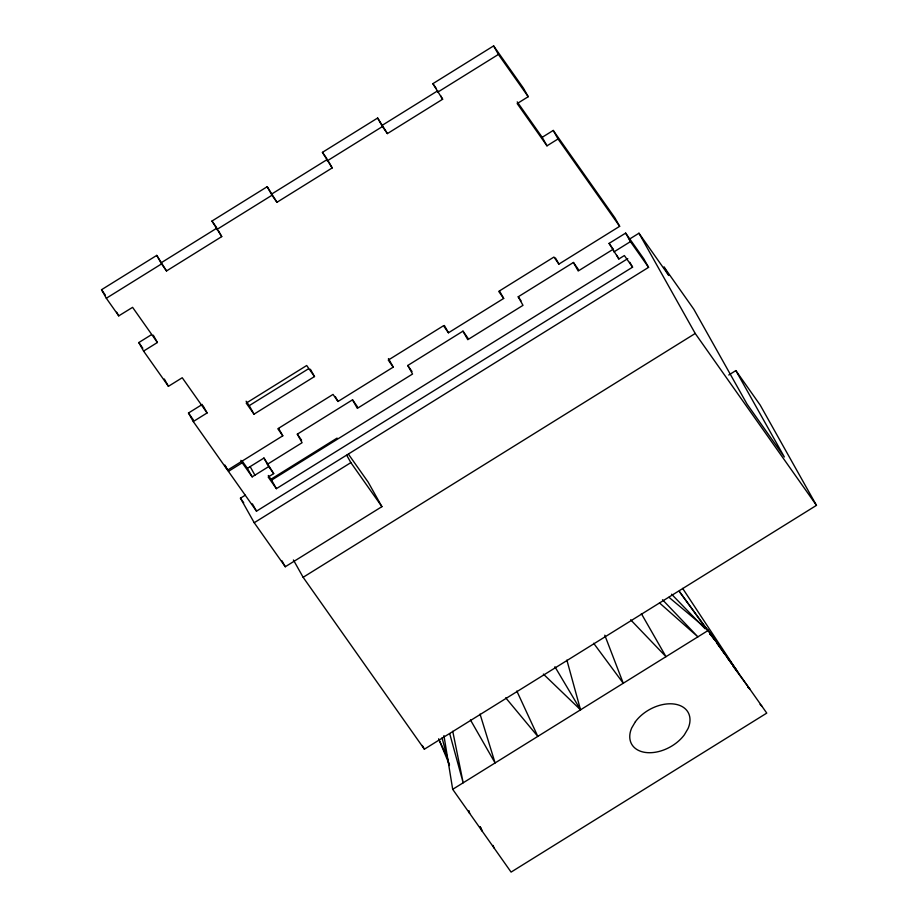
<?xml version="1.0" encoding="UTF-8"?>
<svg xmlns="http://www.w3.org/2000/svg" width="918" height="918" viewBox="0 0 918 918"><rect width="100%" height="100%" fill="white"/><g stroke="black" fill="none" stroke-linecap="round" stroke-linejoin="round"><path stroke-width="1.38" d="M151.459 334.691L138.802 342.563L143.587 351.089L157.391 342.506L132.594 307.346L118.743 315.872L106.316 298.258L101.531 289.721L156.76 255.388L166.514 270.959L221.731 236.614L218.312 230.521M221.731 236.614L211.978 221.043L267.195 186.698L276.961 202.281L332.178 167.937L328.759 161.843M332.178 167.937L322.425 152.354L377.642 118.02L387.407 133.592L442.625 99.247L440.571 95.598M442.625 99.247L432.871 83.676L493.62 45.9L523.432 88.174L528.217 96.7L517.178 103.573L546.99 145.836L558.029 138.974L619.65 226.321L558.901 264.097L553.933 257.051L498.715 291.396L503.684 298.442L448.454 332.786L443.486 325.741L388.268 360.086L393.237 367.131L338.008 401.464L333.039 394.419L277.821 428.763L282.79 435.809L227.561 470.154L193.273 421.546L188.488 413.008L202.293 404.425M161.729 262.433L216.946 228.089M272.164 193.744L327.393 159.399M382.611 125.066L437.84 90.721M106.316 298.258L161.545 263.914L166.514 270.959M216.763 229.569L271.992 195.236L276.961 202.281M327.21 160.891L382.439 126.546L387.407 133.592M437.656 92.213L498.405 54.437L528.217 96.7M517.224 101.887L542.194 137.31L553.244 130.436L614.865 217.796L619.65 226.321M143.587 351.089L168.43 386.317L182.234 377.734L207.089 412.951L193.273 421.546M246.116 401.212L249.237 405.641L308.494 368.784M314.495 376.564L306.692 365.513L246.219 403.117L254.022 414.167L314.495 376.564L310.387 369.254M225.002 465.277L228.421 471.37L242.226 462.787L252.163 476.867L268.733 466.574L273.702 473.608L268.182 477.05L276.375 488.674L632.571 267.172L629.828 262.296M267.287 464.347L302.102 442.705L297.317 434.168L352.535 399.823L357.504 406.869M352.535 399.823L357.331 408.361L412.549 374.016L407.764 365.49L462.982 331.146L467.95 338.191M462.982 331.146L467.778 339.683L522.996 305.338L518.211 296.801L573.429 262.468L578.397 269.502M242.031 460.756L247.378 468.341L263.948 458.036L273.702 473.608M632.571 267.172L624.366 255.548L618.847 258.979L609.093 243.396L625.651 233.103L643.793 258.819L648.578 267.345L256.501 511.165L228.421 471.37M613.453 249.088L578.214 270.994L573.429 262.468M629.243 239.265L638.962 233.218L668.774 275.492L663.989 266.954L693.801 309.228L747.068 404.138L784.339 456.98L735.857 370.597L728.766 375.003M613.878 251.934L630.448 241.629L648.578 267.345M348.53 454.318L368.152 482.122L381.911 506.656L285.28 566.75L254.217 522.721L240.447 498.187L245.29 495.192M270.649 479.414L337.09 438.093M268.308 475.49L271.59 480.137L627.774 258.635M254.217 522.721L350.86 462.626L381.911 506.656M303.135 577.296L695.224 333.475L816.469 505.359L424.38 749.191L303.135 577.296L293.416 559.969M452.689 789.319L708.375 630.322L766.76 713.102L511.085 872.1L452.689 789.319L443.945 735.582M668.958 597.297L708.375 630.322M709.855 634.189L713.079 636.989L710.107 633.925M659.48 602.908L697.898 636.84L662.509 599.741M747.757 687.112L749.822 689.074L733.069 666.181M543.376 674.087L580.532 709.821L566.876 660.088M671.563 594.21L705.173 628.841M760.093 704.404L762.066 706.435M630.632 619.788L665.986 656.68L641.361 613.66M723.384 652.239L725.323 654.35L679.194 591.261L707.514 630.356M505.703 697.806L537.81 736.397L516.823 691.024M593.648 643.254L623.265 683.256L604.79 635.199M727.458 658.022L731.669 663.725M733.356 666.009L737.567 671.712L682.636 588.381M710.016 633.799L714.193 639.548M716.694 642.99L737.567 671.712M735.857 370.597L760.207 405.113L816.469 505.359M609.093 243.396L612.639 248.434M432.871 83.676L436.417 88.713M518.211 296.801L521.045 300.829M322.425 152.354L326.682 158.401M407.764 365.49L412.021 371.526M211.978 221.043L216.235 227.079M297.317 434.168L301.574 440.204M101.531 289.721L105.409 295.229M138.802 342.563L142.806 348.243M188.488 413.008L193.388 419.951M240.447 498.187L243.718 502.823M554.908 666.743L580.532 709.821M470.452 719.93L495.089 762.961L480.045 714.078M638.962 233.218L695.224 333.475M625.651 233.103L630.448 241.629M553.244 130.436L558.029 138.974M616.793 255.319L618.847 258.979M493.62 45.9L498.405 54.437M542.194 137.31L546.99 145.836M555.482 258.004L558.901 264.097M499.576 291.132L503.684 298.442M377.642 118.02L382.439 126.546M444.358 325.465L448.454 332.786M388.44 358.594L393.237 367.131M267.195 186.698L271.992 195.236M335.277 396.587L338.008 401.464M346.729 455.271L350.86 462.626M278.682 428.499L282.79 435.809M249.237 405.641L254.022 414.167M156.76 255.388L161.545 263.914M263.948 458.036L268.733 466.574M422.303 745.473L424.38 749.191M271.59 480.137L276.375 488.674M250.144 466.619L254.929 475.157M247.378 468.341L252.163 476.867M240.86 460.343L242.226 462.787M202.981 405.641L207.089 412.951M252.393 503.856L256.501 511.165M281.837 560.623L285.28 566.75M153.295 335.196L157.391 342.506M224.83 465.277L226.884 468.926M164.333 379.008L168.43 386.317M116.689 312.212L118.743 315.872M439.045 739.816L446.894 756.455M480.08 826.866L481.893 830.71L480.952 828.025M480.103 826.82L481.893 830.71M438.62 738.806L449.51 764.969M468.547 810.732L469.637 813.348L468.754 810.628M493.046 845.421L494.136 848.071M449.705 733.643L463.177 782.802L452.746 731.29M442.051 737.854L449.361 765.532M635.44 721.628L631.71 727.951A32.394 21.378 -29.3 0 0 645.606 752.473A32.394 21.378 -29.3 0 0 684.312 734.893L688.041 728.571A32.394 21.378 -29.3 0 0 674.145 704.037A32.394 21.378 -29.3 0 0 635.44 721.628"/></g></svg>
